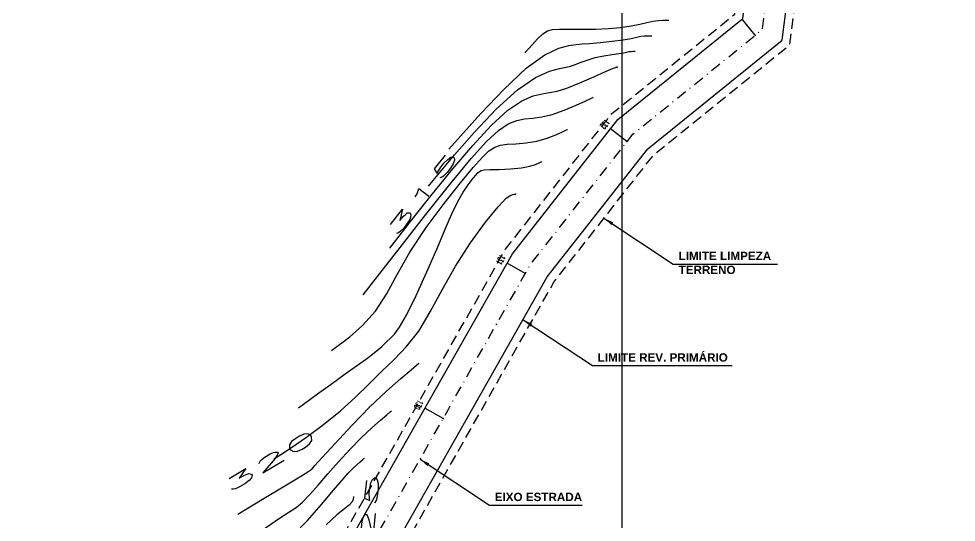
# Model space of a CAD drawing. Header units: millimetres. Extents: x 276147 to 291056, y 9594849 to 9609891.
# Drawn here: x 281046.8 to 281159.2, y 9596221.8 to 9596282.2 of the extents above; entities that cross this region are included whole.
import ezdxf
from ezdxf.enums import TextEntityAlignment as Align

# ---------------------------------------------------------------- set-up
doc = ezdxf.new("R2010")
doc.units = ezdxf.units.MM
doc.header["$LTSCALE"] = 10
for name, pattern in [('CONTINUO', [0]), ('DASHDOTX2', [50.8, 25.4, -12.7, 0, -12.7]), ('HIDDEN', [0.375, 0.25, -0.125])]:
    doc.linetypes.add(name, pattern=pattern)
for name, color, linetype in [('Curvas mestras', 30, 'Continuous'), ('Curvas simples', 9, 'Continuous'), ('Curvas texto', 2, 'Continuous'), ('TG', 7, 'CONTINUO'), ('Top_malha_coord', 8, 'Continuous')]:
    doc.layers.add(name, color=color, linetype=linetype)
doc.styles.add('r80', font='romans.shx')
doc.styles.add('ROMAND', font='romand', dxfattribs={"height": 0.2})
doc.styles.add('SIMPLEX', font='simplex', dxfattribs={"height": 0.2})
doc.styles.add('T7', font='arial.ttf')
doc.dimstyles.new('cadnorma_dim1', dxfattribs={"dimscale": 0, "dimtxt": 2, "dimasz": 1.199999999999999, "dimexe": 1, "dimexo": 2.5, "dimgap": 0.6, "dimtad": 1, "dimzin": 4, "dimdsep": 46, "dimtxsty": 'r80', "dimblk": 'ARCHTICK', "dimblk1": 'ARCHTICK', "dimblk2": 'ARCHTICK', "dimcen": -1, "dimdle": 1, "dimclrd": 1, "dimclre": 1, "dimclrt": 2, "dimaunit": 1, "dimazin": 0, "dimtfac": 1, "dimtix": 1, "dimtmove": 2, "dimatfit": 0, "dimfxl": 1, "dimarcsym": 0})

# ---------------------------------------------------------------- blocks, each defined once
blk = doc.blocks.new('_ArchTick')
at = {"color": 0, "linetype": 'ByBlock', "const_width": 0.15}
blk.add_lwpolyline([(-0.5, -0.5), (0.5, 0.5)], dxfattribs=at)

msp = doc.modelspace()

# ---------------------------------------------------------------- linework, layer by layer
at = {"color": 8, "linetype": 'HIDDEN', "ltscale": 0.5, "elevation": 160.1796621240507, "flags": 128}
for points in [[(281705.3257447103, 9596186.097807938), (281671.0420966857, 9596148.442213606), (281618.3708522619, 9596117.96751722), (281612.1522653525, 9596096.604426004), (281614.0101236665, 9596087.174232556), (281610.8053393826, 9596082.23393807), (281604.9222878393, 9596084.156284798), (281599.9496397175, 9596090.860116001), (281593.3803922225, 9596109.605399935), (281582.0417510347, 9596127.327627068), (281572.6046193693, 9596134.304534238), (281559.9765863478, 9596134.674678959), (281544.3286989689, 9596118.564739116), (281540.658778394, 9596097.818736246), (281537.5093358072, 9596080.228775298), (281520.4284557049, 9596075.011032958), (281502.0332003358, 9596069.391784875), (281494.509547525, 9596070.404022079), (281490.7256996009, 9596076.43605404), (281493.2584685785, 9596098.132715838), (281480.0995632795, 9596101.385524807), (281449.2964902226, 9596100.548274204), (281430.0223790895, 9596096.12669182), (281411.9683109509, 9596097.93913607), (281407.5724122446, 9596102.453821631), (281411.4039140878, 9596110.665556196), (281403.1008950184, 9596132.470582576), (281380.8081796909, 9596137.376344452), (281359.9408718039, 9596130.859888002), (281347.0544783977, 9596114.790196389), (281314.7314768742, 9596091.261051774), (281302.0196165714, 9596075.766356803), (281286.4640279276, 9596063.849675173), (281278.3709921193, 9596057.649837077), (281271.9708323478, 9596051.505744739), (281253.7808607005, 9596050.73446907), (281235.6029599643, 9596054.86117104), (281221.8458024181, 9596066.889702521), (281218.7834329222, 9596074.38328282), (281220.4968017068, 9596082.605134564), (281229.7359844254, 9596099.331536198), (281236.8484486804, 9596107.608992774), (281236.979980318, 9596119.127903767), (281235.6370826386, 9596129.28381643), (281234.0505352953, 9596141.282374846), (281212.8134960154, 9596149.146566434), (281092.4168111571, 9596154.564297132), (281072.9977757005, 9596155.438134354), (281065.8047075431, 9596158.14915656), (281063.8059635049, 9596165.040728634), (281066.3762022938, 9596173.094204625), (281071.6566353667, 9596181.153613526), (281081.5611500744, 9596198.655863922), (281101.2580152763, 9596233.462159524), (281110.9768763188, 9596250.636341654), (281122.9105798664, 9596265.854385952), (281139.2392582729, 9596279.071111804), (281144.5124366145, 9596320.34150084), (281144.6678345738, 9596400.540929634), (281142.6738615293, 9596440.915119793), (281132.673374487, 9596479.71147487), (281130.7173237967, 9596498.969147392), (281132.9373055062, 9596519.560689582), (281123.2639871383, 9596537.496452231), (281115.0194181657, 9596617.069980796), (281104.5392557544, 9596635.017106473), (281094.1622148029, 9596652.131000444), (281062.9990502925, 9596703.525525687), (281028.0758804538, 9596751.42602632), (281004.8557222936, 9596889.161327347), (280985.2271627478, 9596924.87591348), (280973.6552831217, 9596941.402191738), (280950.7410745324, 9596974.150890775), (280928.3153482458, 9597006.224941807), (280925.6195852169, 9597024.964569218), (280925.2975179172, 9597044.877213322), (280917.2359068681, 9597124.57081029), (280911.1712139401, 9597184.52373918), (280889.6831715604, 9597262.502901934), (280877.7477164246, 9597278.852490822), (280862.055065255, 9597314.685484517), (280856.3541850812, 9597353.476188295), (280854.639876525, 9597373.434056284), (280854.116042565, 9597382.033457942), (280871.520011573, 9597404.084292108), (280905.668337576, 9597426.436078487), (280910.5490067642, 9597446.52226166), (280951.9025449565, 9597502.510226574), (280957.1189760176, 9597513.160656158), (280912.2559968092, 9597626.929295046), (280886.4466186127, 9597649.84623889), (280803.0956212914, 9597671.772893883), (280795.5081167346, 9597683.569792682), (280779.3586608997, 9597708.67864036)], [(281710.5178374354, 9596181.402838333), (281675.4873313782, 9596142.926929222), (281624.307053171, 9596113.31488082), (281619.3497790786, 9596096.28485452), (281621.4263888606, 9596085.744313402), (281613.7482014651, 9596073.908101201), (281600.6285639192, 9596078.195075762), (281593.6947889923, 9596087.542782567), (281587.0441809219, 9596106.520228112), (281576.8415557245, 9596122.466869175), (281570.2070225818, 9596127.371804645), (281562.8511565771, 9596127.587415023), (281550.8473176515, 9596115.229125477), (281547.550488274, 9596096.592201235), (281543.6457749243, 9596074.783975355), (281522.4734780471, 9596068.316416942), (281502.6155564374, 9596062.250364274), (281490.3236323596, 9596063.904127834), (281483.4874242715, 9596074.802088458), (281485.5904618715, 9596092.817507926), (281479.3410703855, 9596094.362323103), (281450.1828653127, 9596093.569781242), (281430.4670404004, 9596089.0468674), (281408.7319094135, 9596091.228852794), (281399.1852311144, 9596101.033503352), (281403.8083725086, 9596110.941892164), (281397.904403359, 9596126.446638325), (281381.1197991235, 9596130.14027862), (281364.0658912837, 9596124.81467321), (281351.9303354857, 9596109.681297015), (281319.5752295485, 9596086.128782371), (281306.9185099731, 9596070.701299338), (281290.7209629054, 9596058.29283213), (281282.937430859, 9596052.330095816), (281274.9102619792, 9596044.624090252), (281253.1431036982, 9596043.701137766), (281232.327572161, 9596048.426628146), (281215.9921594214, 9596062.709449701), (281211.4940514419, 9596073.71626432), (281213.8592733805, 9596085.066129155), (281223.9570691917, 9596103.346943974), (281229.8780090109, 9596110.237709327), (281229.9747168267, 9596118.706916755), (281228.6974866962, 9596128.366206406), (281227.6639062291, 9596136.182850303), (281211.4073002868, 9596142.202760234), (281092.1021365739, 9596147.57137357), (281071.5708639357, 9596148.495260356), (281060.0576341382, 9596152.834524348), (281056.4892279477, 9596165.13821506), (281059.9978339799, 9596176.131930728), (281065.6766406024, 9596184.799368419), (281075.468991096, 9596202.103413628), (281095.1658562979, 9596236.909709232), (281105.1438604567, 9596254.541822702), (281117.8909552532, 9596270.797116162), (281132.6517374361, 9596282.744758626), (281137.513299567, 9596320.793644417), (281137.6674998371, 9596400.374957068), (281135.7175383865, 9596439.857995542), (281125.76273324, 9596478.477130141), (281123.6791015143, 9596498.990861015), (281125.744705554, 9596518.150466044), (281116.4442590884, 9596535.394869061), (281108.2124486681, 9596614.84525679), (281098.5236189183, 9596631.437236797), (281088.1766027751, 9596648.501613624), (281057.1675960032, 9596699.64190077), (281021.4475676514, 9596748.635369822), (280998.1501936199, 9596886.828693196), (280979.2754088979, 9596921.171769831), (280967.9212277801, 9596937.38714387), (280945.0056382589, 9596970.137815801), (280921.6238898133, 9597003.579202123), (280918.6276817167, 9597024.407376846), (280918.3032270725, 9597044.46762471), (280910.2714493166, 9597123.86630265), (280904.2661006415, 9597183.232579943), (280883.2747300601, 9597259.409342542), (280871.6426774854, 9597275.343320373), (280855.2660766902, 9597312.738061812), (280849.3979144628, 9597352.667008877), (280847.6581155221, 9597372.921634253), (280846.9665996198, 9597384.273748573), (280866.7319753881, 9597409.316485843), (280899.5195873695, 9597430.777616875), (280904.0800883559, 9597449.546161648), (280945.8950794268, 9597506.15888102), (280949.4739875075, 9597513.465966662), (280906.3575799417, 9597622.805450775), (280883.0489782383, 9597643.501877958), (280798.6812780778, 9597665.69599096), (280789.6207265427, 9597679.783153443), (280773.4712707121, 9597704.892001115)]]:
    msp.add_lwpolyline(points, dxfattribs=at)
at = {"linetype": 'Continuous'}
for p in [(281135.0726993474, 9596280.201476412, 160.1796621240507), (281135.0726993474, 9596280.201476412, 160.1796621240507), (281119.707094211, 9596267.44116802, 160.1796621240507), (281119.707094211, 9596267.44116802, 160.1796621240507), (281107.5058420071, 9596251.609179592, 160.1796621240507), (281107.5058420071, 9596251.609179592, 160.1796621240507), (281097.6557000681, 9596234.203011224, 160.1796621240507), (281097.6557000681, 9596234.203011224, 160.1796621240507)]:
    msp.add_point(p, dxfattribs=at)
at = {"layer": 'Curvas mestras', "linetype": 'CONTINUO'}
for points in [[(281095.9221578907, 9596262.100573268, -154.0134383096269), (281097.2097044721, 9596263.691605376, -154.0397289595244), (281099.038739731, 9596265.86786061, -154.0743270917705), (281101.4085975402, 9596268.568052812, -154.1152378000811), (281104.0371115723, 9596271.349511247, -154.1536193542674), (281106.5717426998, 9596273.674219262, -154.17891828049), (281108.7167249772, 9596275.141285632, -154.1839349093175), (281110.4033832006, 9596275.898323866, -154.1748849250402), (281111.6198193551, 9596276.230076876, -154.1613378664155), (281112.3945952536, 9596276.389168795, -154.1509986021233), (281112.9181240456, 9596276.499762546, -154.1441135367754), (281113.421283706, 9596276.65390325, -154.1390643371528), (281114.0894399699, 9596276.915253617, -154.1342162039623), (281114.9259085971, 9596277.233942704, -154.1278683641253), (281115.8884981141, 9596277.531721158, -154.1183036085826), (281116.9213091595, 9596277.748464957, -154.1046738418194), (281117.9136338787, 9596277.896579396, -154.0896078742483), (281118.7410585362, 9596278.00659911, -154.0766037200487), (281119.3150792342, 9596278.102650832, -154.0682285756015), (281119.6908264268, 9596278.183229787, -154.0633264652247), (281119.9593374016, 9596278.240421321, -154.0598105904323), (281120.1932874509, 9596278.269446937, -154.0560655118574), (281120.3918898547, 9596278.278059814, -154.052361084698), (281120.5359948965, 9596278.2771483, -154.0494385112802), (281120.6137349795, 9596278.275708513, -154.0478308093411), (281120.6423760114, 9596278.275178699, -154.0472385198487), (281120.646467016, 9596278.27510287, -154.0471539138494)], [(281077.3624913759, 9596229.356036356, -148.3093053818124), (281078.1970820782, 9596229.888066664, -148.3099861888008), (281079.4860388386, 9596230.746483637, -148.3122415633665), (281081.2717942785, 9596231.983952887, -148.3169455234571), (281083.3291159914, 9596233.49375565, -148.3251222367075), (281085.3658578113, 9596235.129325809, -148.3378333172554), (281087.1576759735, 9596236.763760889, -148.3554236972964), (281088.7514432924, 9596238.348801943, -148.3753710805582), (281090.2618379771, 9596239.855850657, -148.3944363305022), (281091.7774868578, 9596241.295841359, -148.4111986948669), (281093.2828092483, 9596242.837836932, -148.4315109328277), (281094.7361730844, 9596244.69043389, -148.4630442206657), (281096.1244960654, 9596246.99868974, -148.5108145369709), (281097.5488769776, 9596249.65352096, -148.5692179237053), (281099.1389653747, 9596252.482308, -148.629995303138), (281100.9526266147, 9596255.288236791, -148.6855357361169), (281102.760591288, 9596257.777723137, -148.7308210592277), (281104.2618087932, 9596259.632990308, -148.7614812522919), (281105.2345106081, 9596260.64275656, -148.7750445403767), (281105.7740565216, 9596261.021717098, -148.7766320295892), (281106.0550914082, 9596261.091065109, -148.7732631089425), (281106.2262520144, 9596261.117094768, -148.770680265236), (281106.3321475961, 9596261.146512225, -148.7695185384622), (281106.3913762927, 9596261.171129614, -148.7691362903247), (281106.4210004209, 9596261.184842534, -148.7689909850855), (281106.4319140477, 9596261.189894514, -148.7689374570295), (281106.4334734209, 9596261.19061551, -148.7689297810688)]]:
    msp.add_polyline3d(points, dxfattribs=at)
at = {"layer": 'Curvas simples', "linetype": 'CONTINUO'}
for points in [[(281107.4694486224, 9596278.115090163, -156.3078966196885), (281108.3632459702, 9596279.111487066, -156.3226057043907), (281108.9929937924, 9596279.775766756, -156.3317321038017), (281109.618067064, 9596280.362835528, -156.3384222237769), (281110.1595156727, 9596280.729850253, -156.3395800682742), (281110.7553546483, 9596280.904035607, -156.33332730355), (281111.5978425586, 9596280.955133487, -156.3180899743134), (281112.8198520566, 9596280.94826897, -156.2933349259224), (281114.316703156, 9596280.930102935, -156.2626924845649), (281115.9243339637, 9596280.942682436, -156.2308337944818), (281117.4947289386, 9596281.018882502, -156.2018073344047), (281118.9440799659, 9596281.154904893, -156.17717096963), (281120.2046252851, 9596281.33778033, -156.1578599328318), (281121.2316197444, 9596281.549925357, -156.1441962290814), (281122.0723746143, 9596281.755291766, -156.1340488930841), (281122.797212772, 9596281.913215173, -156.1246737672158), (281123.4557540194, 9596281.994917616, -156.1141317831612), (281124.0147968567, 9596282.019160846, -156.1037042148787), (281124.420434713, 9596282.016595004, -156.0954775311079), (281124.6392634673, 9596282.012543676, -156.0909520971149), (281124.7198848525, 9596282.011052081, -156.0892848593907), (281124.7314020504, 9596282.010838853, -156.0890466806854)], [(281098.3263033534, 9596266.514589172, -155.1105589042677), (281102.1994265207, 9596270.832307065, -155.1742981790708), (281104.9283324169, 9596273.710852064, -155.2138459256643), (281107.6369852644, 9596276.254818741, -155.2428364710326), (281109.8549231872, 9596277.850326005, -155.2505974813507), (281111.538533406, 9596278.64089745, -155.2427075268028), (281112.750911411, 9596278.959405346, -155.2288079023969), (281113.5932717751, 9596279.094534563, -155.2163267453111), (281114.319305397, 9596279.158216294, -155.2038394291562), (281115.2208182596, 9596279.218195306, -155.1877082825199), (281116.4914440395, 9596279.327266233, -155.1657764044616), (281117.9321131838, 9596279.478424119, -155.1418102892025), (281119.2455838356, 9596279.649714869, -155.1210572343229), (281120.2060138936, 9596279.819629228, -155.1073458654251), (281120.8731832585, 9596279.968428355, -155.0988293663508), (281121.3782755866, 9596280.076818246, -155.0922421687542), (281121.824520735, 9596280.132182276, -155.0850986474802), (281122.2033433554, 9596280.148610326, -155.0780326497303), (281122.4782153048, 9596280.146871649, -155.0724580111241), (281122.6264992236, 9596280.144126095, -155.0693914531988), (281122.6811299311, 9596280.14311489, -155.0682616833041), (281122.6889350332, 9596280.142970862, -155.0681002872556)], [(281091.2845514888, 9596254.6655854, -152.8621574439133), (281094.2078001924, 9596258.417980371, -152.9264391081784), (281096.3994739348, 9596261.186743192, -152.9731735901119), (281098.8276333582, 9596264.174104135, -153.0223241705357), (281101.2215390195, 9596266.985378634, -153.0663921933414), (281103.4541619391, 9596269.39580705, -153.1005624661597), (281105.434397255, 9596271.223111711, -153.120690756969), (281107.0925734203, 9596272.352008196, -153.1243978832177), (281108.4447311311, 9596272.93517902, -153.116365084043), (281109.528341404, 9596273.192301951, -153.1030387731411), (281110.4157751141, 9596273.33058079, -153.0897560421404), (281111.3190006219, 9596273.507342562, -153.0774173552896), (281112.4848821569, 9596273.867444335, -153.0658140657146), (281114.0530878234, 9596274.495180544, -153.0549047675127), (281115.7344752614, 9596275.232609093, -153.0453179998699), (281117.132702995, 9596275.86122828, -153.0378497016177), (281117.9537496179, 9596276.217097413, -153.0330297844743), (281118.3128700264, 9596276.354525931, -153.0303243290078), (281118.4276371867, 9596276.38238332, -153.0289333962396), (281118.4807683394, 9596276.391273351, -153.0281581799758), (281118.515546817, 9596276.398731958, -153.0277044616201), (281118.540400219, 9596276.404025396, -153.0273790246833), (281118.5620541665, 9596276.406711597, -153.0270323761765), (281118.5804363539, 9596276.407509303, -153.0266895198406), (281118.5937744885, 9596276.40742495, -153.0264190114944), (281118.6009697356, 9596276.407290936, -153.0262701856813), (281118.603621092, 9596276.407242505, -153.0262153765911), (281118.6039999985, 9596276.407234875, -153.0262075204777)], [(281088.0658211497, 9596249.046116218, -151.7418871457016), (281092.4934424917, 9596254.735386476, -151.8394398739005), (281095.5892443956, 9596258.681880014, -151.9066181678467), (281098.6165269854, 9596262.480347663, -151.9703212492427), (281101.0344814964, 9596265.40270346, -152.017546533691), (281102.8712123038, 9596267.442101857, -152.0475055452229), (281104.2970528112, 9596268.77200417, -152.0624632133663), (281105.4684218633, 9596269.562730758, -152.0648608570595), (281106.4860780638, 9596269.972035175, -152.0578452956657), (281107.4368634525, 9596270.15452702, -152.0447396795757), (281108.4067002897, 9596270.257988073, -152.0286618833457), (281109.4778317154, 9596270.40288189, -152.0119084468137), (281110.7315780934, 9596270.702844223, -151.9965706938787), (281112.1883053853, 9596271.222487362, -151.9843570784109), (281113.6245389486, 9596271.830329817, -151.9754450372097), (281114.7558477399, 9596272.345866647, -151.9696291769764), (281115.3779464342, 9596272.633833144, -151.966577764801), (281115.6071405864, 9596272.73992659, -151.9654535795239), (281115.6398824643, 9596272.75508251, -151.9652929751578)], [(281084.2586585971, 9596242.386281796, -150.5993371987392), (281086.4557287459, 9596244.016034812, -150.6086392945985), (281088.0066028208, 9596245.364152426, -150.6216839860103), (281089.551466978, 9596247.08482817, -150.6470576260732), (281090.8683183895, 9596249.137319634, -150.6878815233617), (281092.1455389875, 9596251.508628394, -150.7399482347797), (281093.6741103827, 9596254.192689033, -150.7972179604372), (281095.6362451961, 9596257.12579057, -150.8539453040252), (281097.7790860593, 9596260.013630813, -150.9055620688273), (281099.7410086057, 9596262.504259994, -150.9477943557108), (281101.2431534912, 9596264.328967927, -150.9774345412993), (281102.3377284816, 9596265.552013615, -150.9955403238678), (281103.159707364, 9596266.320895622, -151.0042356570162), (281103.8442713058, 9596266.77345332, -151.0053238108199), (281104.5274259954, 9596267.008890336, -150.9993254544938), (281105.3453865013, 9596267.116752092, -150.986440566045), (281106.3941894326, 9596267.183803977, -150.9675845503484), (281107.6091695559, 9596267.285693185, -150.9465343431479), (281108.8854851903, 9596267.495292872, -150.9277824629357), (281110.1158391101, 9596267.85294868, -150.9148048301835), (281111.1831019797, 9596268.268923227, -150.9070120578658), (281111.9676909248, 9596268.620954633, -150.9027982190277), (281112.3922974289, 9596268.817502609, -150.9007155006661), (281112.5487324045, 9596268.88991523, -150.8999481701435), (281112.571080116, 9596268.900260173, -150.8998385636628)], [(281080.3214506012, 9596235.496525552, -149.4518634517703), (281082.5987232529, 9596237.152607823, -149.4604183759917), (281084.2360922477, 9596238.339542251, -149.4664450144305), (281085.9242134386, 9596239.556143606, -149.4724250261465), (281087.4068113776, 9596240.61729912, -149.4774368412587), (281088.6315559371, 9596241.506069718, -149.4819758385096), (281089.5971050678, 9596242.247559251, -149.486891582343), (281090.3173415394, 9596242.867669566, -149.4927541700567), (281090.8670644277, 9596243.395507507, -149.4990159149424), (281091.336297623, 9596243.860974932, -149.5048495647756), (281091.8192972288, 9596244.347474998, -149.5110960895222), (281092.4272412098, 9596245.152412193, -149.5252693570478), (281093.2755397368, 9596246.6266893, -149.5565513590377), (281094.4248066134, 9596248.974333579, -149.6104111014542), (281095.7164701702, 9596251.811874105, -149.6774657776954), (281096.9371633719, 9596254.608965417, -149.7446196081259), (281097.9241153063, 9596256.93846597, -149.8011430431765), (281098.7169385568, 9596258.786047881, -149.8457714082583), (281099.4058458336, 9596260.240588207, -149.8796062112347), (281100.0591755704, 9596261.3825572, -149.9039125743697), (281100.657784114, 9596262.258805983, -149.9206100376), (281101.1606555361, 9596262.907778917, -149.9317817156229), (281101.5392819113, 9596263.367708458, -149.9392526986453), (281101.8151763392, 9596263.675985508, -149.9438163992858), (281102.0223619196, 9596263.869788075, -149.946008133495), (281102.2201197488, 9596263.984175883, -149.9457867847198), (281102.5687729287, 9596264.045746494, -149.9408056661746), (281103.25390855, 9596264.078977166, -149.9281414726542), (281104.3816775758, 9596264.109619878, -149.9065072374328), (281105.7405073988, 9596264.16850548, -149.8811602721366), (281107.039393287, 9596264.28774152, -149.8589942117364), (281108.0433728375, 9596264.48341099, -149.8452526145524), (281108.7416660105, 9596264.707516635, -149.8385790583239), (281109.179533108, 9596264.896041626, -149.8359672483316), (281109.4066494243, 9596265.001172075, -149.8348532165078), (281109.4903232263, 9596265.039904872, -149.8344428135574), (281109.5022767688, 9596265.045437844, -149.834384172424)], [(281073.0253819701, 9596222.739894563, -147.1788251237271), (281076.1870722357, 9596224.636627074, -147.1775124555247), (281078.2732565169, 9596225.889471585, -147.1766895630539), (281080.0731394639, 9596226.973077279, -147.1760679988915), (281081.1272550434, 9596227.61239464, -147.1758578306439), (281081.5755903841, 9596227.889189908, -147.1759284026015), (281081.7079931597, 9596227.974433038, -147.1760639255194), (281081.7678254669, 9596228.012625162, -147.1761143896405), (281081.8124930722, 9596228.042374264, -147.1761925951837), (281081.8529151663, 9596228.075819518, -147.1764771422282), (281081.9407389889, 9596228.169673912, -147.177789705715), (281082.2905359588, 9596228.5589436, -147.1835239548495), (281083.1576085397, 9596229.523207538, -147.1977165405664), (281084.7027345427, 9596231.228439096, -147.2225788357577), (281086.708604144, 9596233.386178248, -147.2530205187763), (281088.8633858637, 9596235.594357392, -147.2821258635636), (281090.881439245, 9596237.508346254, -147.304335553516), (281092.5818889131, 9596239.013256945, -147.3195156586849), (281093.8100505179, 9596240.051639907, -147.3288886914056), (281094.47185401, 9596240.604728142, -147.3337280007222), (281094.7156755609, 9596240.808497863, -147.3355109320514), (281094.7505076391, 9596240.83760782, -147.3357656278791)], [(281069.5313505483, 9596216.63395649, -146.0481400696703), (281070.6650076899, 9596217.3179674, -146.0477977745146), (281071.6566861511, 9596217.940768437, -146.0482997214681), (281073.0103537695, 9596218.828619018, -146.0502206235219), (281074.6932782325, 9596219.972594885, -146.0539250971892), (281076.4637631919, 9596221.18545092, -146.0581290433442), (281078.0278715327, 9596222.235358559, -146.0611360726438), (281079.1755603972, 9596222.967936972, -146.0621036126654), (281080.0323669187, 9596223.538581356, -146.0636038079652), (281080.8077234783, 9596224.180130653, -146.0690624694367), (281081.6777288947, 9596225.07741144, -146.0810012206461), (281082.6851436942, 9596226.223185766, -146.0983245253705), (281083.8393988427, 9596227.562205296, -146.1190326448674), (281085.1340708392, 9596229.028680954, -146.1410986884407), (281086.4993433511, 9596230.514680622, -146.162387306595), (281087.8495465823, 9596231.901733434, -146.1807360427597), (281089.0973503826, 9596233.085191939, -146.1944687473263), (281090.1487742, 9596234.015709309, -146.2038549069225), (281090.9081711295, 9596234.65776214, -146.2096504355108), (281091.3173776868, 9596234.99974831, -146.2126426941508), (281091.4681380506, 9596235.125743845, -146.2137451248969), (281091.489675817, 9596235.143743066, -146.2139025987385)], [(281079.7625327931, 9596220.284442792, -144.9616478094509), (281081.4147187987, 9596221.985147974, -144.9842127029228), (281083.0797524288, 9596223.88742793, -145.0131250756935), (281084.5211891428, 9596225.60120205, -145.0403487164553), (281085.5654081377, 9596226.82892381, -145.0596185536382), (281086.2900825605, 9596227.643183993, -145.0717541270101), (281086.8357072991, 9596228.209108483, -145.0793461893012), (281087.3132615198, 9596228.662037622, -145.0846019412533), (281087.7156584851, 9596229.01816068, -145.0881941424709), (281088.0062917439, 9596229.26388538, -145.0904122124452), (281088.1629023635, 9596229.394768482, -145.0915573674978), (281088.2206005392, 9596229.442988833, -145.0919792849713), (281088.2288429932, 9596229.449877316, -145.0920395570252)], [(281086.9030227925, 9596224.851898763, -143.9672448659807), (281086.8672455571, 9596224.503078124, -143.9565325861008), (281086.7402986343, 9596224.214180592, -143.9496140203814), (281086.4195235019, 9596223.844864512, -143.9439510563065), (281085.8215283888, 9596223.371407589, -143.9404403123448), (281084.9055140257, 9596222.635768749, -143.9347219489541), (281083.6413325156, 9596221.44632695, -143.9211219377143)]]:
    msp.add_polyline3d(points, dxfattribs=at)
at = {"layer": 'TG', "color": 3, "linetype": 'Continuous'}
for p, q in [((281135.0726993474, 9596280.201476412, 160.1796621240507), (281133.4998280158, 9596282.144689158, 160.1796621240507)), ((281135.0726993474, 9596280.201476412, 160.1796621240507), (281133.4998280172, 9596282.144689156, 160.1796621240507)), ((281119.707094211, 9596267.44116802, 160.1796621240507), (281117.7398340293, 9596268.983856376, 160.1796621240507)), ((281119.7070942108, 9596267.44116802, 160.1796621240507), (281117.73983403, 9596268.983856376, 160.1796621240507)), ((281107.5058420071, 9596251.609179592, 160.1796621240507), (281105.330070943, 9596252.840447344, 160.1796621240507)), ((281097.6557000681, 9596234.203011224, 160.1796621240507), (281095.4799290042, 9596235.434278974, 160.1796621240507))]:
    msp.add_line(p, q, dxfattribs=at)
at = {"layer": 'TG', "color": 1, "linetype": 'DASHDOTX2', "ltscale": 0.005, "elevation": 160.1796621240507, "flags": 128}
msp.add_lwpolyline([(281790.7268869359, 9596216.427577747), (281789.4419953647, 9596215.538653059), (281713.6258222786, 9596190.015370687), (281673.2647140323, 9596145.684571415), (281621.3389527166, 9596115.64119902), (281615.7510222154, 9596096.444640262), (281617.7182562636, 9596086.45927298), (281612.276770424, 9596078.071019635), (281602.7754258794, 9596081.175680282), (281596.8222143546, 9596089.201449282), (281590.2122865723, 9596108.062814023), (281579.4416533798, 9596124.897248125), (281571.4058209757, 9596130.83816944), (281561.4138714623, 9596131.13104699), (281547.5880083105, 9596116.896932298), (281544.1046333342, 9596097.205468744), (281540.5775553655, 9596077.506375324), (281521.4509668761, 9596071.66372495), (281502.3243783867, 9596065.821074575), (281492.4165899422, 9596067.154074958), (281487.1065619363, 9596075.61907125), (281489.424465225, 9596095.475111881), (281479.7203168323, 9596097.873923955), (281449.7396777679, 9596097.059027724), (281430.2447097449, 9596092.586779607), (281410.3501101822, 9596094.58399443), (281403.3788216795, 9596101.743662491), (281407.606143298, 9596110.803724177), (281400.5026491884, 9596129.458610447), (281380.9639894072, 9596133.758311536), (281362.0033815439, 9596127.837280607), (281349.4924069416, 9596112.235746702), (281317.1533532111, 9596088.69491707), (281304.4690632719, 9596073.23382807), (281288.5924954164, 9596061.071253652), (281280.6542114894, 9596054.989966448), (281273.4405471637, 9596048.064917497), (281253.4619821996, 9596047.21780342), (281233.9652660625, 9596051.643899594), (281218.9189809201, 9596064.799576113), (281215.1387421818, 9596074.049773568), (281217.1780375437, 9596083.83563186), (281226.8465268085, 9596101.339240085), (281233.3632288458, 9596108.923351051), (281233.4773485725, 9596118.917410262), (281232.1672846674, 9596128.82501142), (281230.8572207621, 9596138.732612574), (281212.1103981511, 9596145.674663335), (281092.2594738657, 9596151.067835353), (281072.2843198184, 9596151.966697356), (281062.9311708404, 9596155.491840454), (281060.1475957258, 9596165.089471845), (281063.1870181368, 9596174.613067677), (281068.6666379847, 9596182.976490973), (281078.515070585, 9596200.379638772), (281098.2119357871, 9596235.18593438), (281108.0603683878, 9596252.589082178), (281120.4007675595, 9596268.325751055), (281135.9454978545, 9596280.907935213), (281141.0128680904, 9596320.567572625), (281141.1676672056, 9596400.45794335), (281139.1956999575, 9596440.386557667), (281129.2180538635, 9596479.094302505), (281127.1982126556, 9596498.980004204), (281129.3410055299, 9596518.855577812), (281119.8541231133, 9596536.445660645), (281111.6159334168, 9596615.957618793), (281101.5314373364, 9596633.227171635), (281091.1694087888, 9596650.31630703), (281060.0833231477, 9596701.58371323), (281024.7617240526, 9596750.030698072), (281001.5029579565, 9596887.99501027), (280982.2512858229, 9596923.023841655), (280970.7882554504, 9596939.3946678), (280947.8733563958, 9596972.144353287), (280924.9696190296, 9597004.902071966), (280922.1236334663, 9597024.68597303), (280921.8003724947, 9597044.672419015), (280913.7536780926, 9597124.218556473), (280907.7186572907, 9597183.87815956), (280886.4789508103, 9597260.956122238), (280874.6951969551, 9597277.097905597), (280858.6605709725, 9597313.711773163), (280852.876049772, 9597353.071598586), (280851.1489960236, 9597373.17784527), (280850.5413210922, 9597383.153603258), (280869.1259934803, 9597406.700388975), (280902.5939624727, 9597428.606847681), (280907.3145475598, 9597448.034211652), (280948.8988121914, 9597504.334553793), (280953.2964817624, 9597513.313311411), (280909.3067883757, 9597624.867372911), (280884.7477984255, 9597646.674058424), (280800.8884496848, 9597668.734442422), (280792.5644216387, 9597681.676473062), (280757.4817696955, 9597736.22227156)], dxfattribs=at)
at = {"layer": 'TG', "color": 8, "linetype": 'CONTINUO', "elevation": 160.1796621240507}
for points in [[(281058.4719091586, 9596168.061601646), (281060.9090294533, 9596175.69796986), (281066.5309255689, 9596184.27854629), (281076.3392995219, 9596201.610906532), (281096.0361647234, 9596236.417202132), (281105.9771484371, 9596253.98389684), (281118.6080444839, 9596270.091011848), (281133.5928118413, 9596282.219951937), (281138.5131762883, 9596320.72905248), (281138.6054752916, 9596368.363702089)], [(281063.9144374094, 9596168.669677805), (281065.4650068208, 9596173.5281655), (281070.8023504006, 9596181.674435655), (281080.690841649, 9596199.148371022), (281100.3877068509, 9596233.954666626), (281110.1435883386, 9596251.194267519), (281122.193490636, 9596266.56049027), (281138.2981838676, 9596279.595918491), (281143.5125598935, 9596320.406092778), (281143.6054921867, 9596368.36757737)]]:
    msp.add_lwpolyline(points, dxfattribs=at)
at = {"layer": 'Top_malha_coord'}
msp.add_line((281119.1202998299, 9594947.77740042), (281119.1202998299, 9597782.248645676), dxfattribs=at)

# ---------------------------------------------------------------- texts
at = {"layer": 'Curvas texto', "extrusion": (-0.0200587750042602, 0.03274469824035457, 0.999262443146182), "style": 'SIMPLEX'}
for s, rotation, width, p, p2 in [('315', 200.5144710755217, 3.563357697484002, (-5252415.070853022, -8030201.781345076, 308434.3670167997), (-5252426.990077186, -8030206.241191945, 308434.3670167997)), ('320', 179.6898605272809, 3.299405087237394, (-5252382.056171984, -8030185.971839321, 308439.3670167998), (-5252394.782262309, -8030185.902952895, 308439.3670167998)), ('325', 232.6733861512722, 3.299405303942619, (-5252391.144221435, -8030168.285243701, 308444.3670167997), (-5252398.860899528, -8030178.405076743, 308444.3670167997))]:
    msp.add_text(s, height=1.5, rotation=rotation, dxfattribs=dict(at, width=width)).set_placement(p, p2, align=Align.FIT)
at = {"layer": 'TG', "color": 5, "extrusion": (0.03802038242697552, 0.04869282122938143, 0.998089905610126), "style": 'ROMAND', "width": 0.540350874669932}
msp.add_text('132', height=0.7500000000000002, rotation=89.98057422359159, dxfattribs=at).set_placement((5684298.651345897, -7721889.717192344, 478117.4877789302), (5684298.651718846, -7721888.617192413, 478117.4877789302), align=Align.FIT)
at = {"layer": 'TG', "color": 5, "extrusion": (0.03031406506655504, 0.05382933938207524, 0.998089905610126), "style": 'ROMAND'}
for s, rotation, width, p, p2 in [('131', 89.98057427208501, 0.6039215652960834, (4463872.383381316, -8483223.104027754, 525241.2699144268), (4463872.383754264, -8483222.004027823, 525241.2699144268)), ('130', 89.98057422357515, 0.5403508742124403, (4463872.425061307, -8483203.142273149, 525240.0343540389), (4463872.425434255, -8483202.042273218, 525240.0343540389))]:
    msp.add_text(s, height=0.7500000000000002, rotation=rotation, dxfattribs=dict(at, width=width)).set_placement(p, p2, align=Align.FIT)
at = {"layer": 'Top_malha_coord', "color": 7, "char_height": 1, "attachment_point": 1, "style": 'T7'}
for s, insert in [('{\\fArial|b1|i0|c0|p34;LIMITE LIMPEZA\\PTERRENO}', (281125.8980758749, 9596254.219657702, 160.1796621240507)), ('{\\fArial|b1|i0|c0|p34;LIMITE REV. PRIMÁRIO}', (281116.1951751643, 9596242.039097674, 160.1796621240507)), ('{\\fArial|b1|i0|c0|p34;EIXO ESTRADA}', (281103.8491966658, 9596225.298609892, 160.1796621240507))]:
    msp.add_mtext_dynamic_manual_height_columns(s, width=16.67673822349752, gutter_width=12.5, heights=[0], dxfattribs=dict(at, insert=insert))

# ---------------------------------------------------------------- leaders
at = {"linetype": 'CONTINUO'}
for points in [[(281116.9437280925, 9596258.245363804, 160.1796621240507), (281125.2564294982, 9596252.747749114, 160.1796621240507), (281137.758090424, 9596252.747749114, 160.1796621240507)], [(281107.2408273818, 9596246.064803775, 160.1796621240507), (281115.5535287876, 9596240.567189088, 160.1796621240507), (281132.3291544078, 9596240.567189088, 160.1796621240507)], [(281094.8948488834, 9596229.324315991, 160.1796621240507), (281103.2075502891, 9596223.826701304, 160.1796621240507), (281114.3436943608, 9596223.826701304, 160.1796621240507)]]:
    msp.add_leader(points, dimstyle='cadnorma_dim1', override={"dimscale": 1, "dimgap": 0.6, "dimtad": 0, "dimzin": 1, "dimclrd": 256}, dxfattribs=at)

doc.saveas('drawing.dxf')
